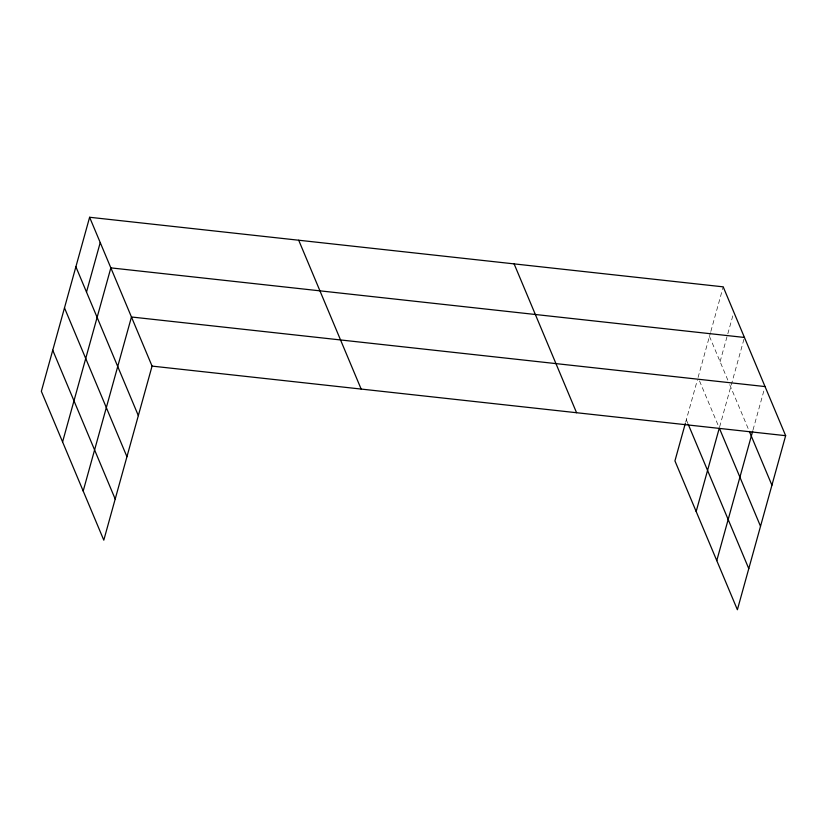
<?xml version="1.0" encoding="UTF-8"?>
<svg xmlns="http://www.w3.org/2000/svg" width="827" height="827" viewBox="0 0 827 827"><rect width="100%" height="100%" fill="white"/><g stroke="black" fill="none" stroke-linecap="round" stroke-linejoin="round"><path stroke-width="0.62" stroke-dasharray="4.13 3.1" d="M685.655 422.215L697.399 379.882M698.071 377.453L710.496 332.65M710.848 331.41L723.201 286.845M720.09 361.668L733.477 313.392M719.645 426.856L744.093 338.688M753.025 429.895L764.014 390.282M709.473 336.362L727.812 380.069M729.734 384.669L748.859 430.236M699.518 380.906L718.818 426.908M686.327 419.796L688.26 424.396"/><path stroke-width="1.24" d="M89.616 217.263L41.35 391.316L103.799 540.155L152.065 366.103L89.616 217.263L723.201 286.845L785.65 435.684L737.384 609.737L674.935 460.897L685.325 423.424M86.504 292.086L100.232 242.569M62.583 441.918L110.849 267.876L744.434 337.457M83.186 491.031L131.462 316.989L765.037 386.571M696.169 511.5L719.304 428.066L760.52 526.292M716.771 560.613L752.684 431.136M152.065 366.103L785.65 435.684M749.345 431.405L771.922 485.201M688.26 424.396L748.776 568.635M514.115 263.885L576.564 412.725M298.702 240.233L361.151 389.062M75.888 266.78L138.336 415.619M64.485 307.882L126.934 456.711M52.742 350.214L115.201 499.053"/></g></svg>
